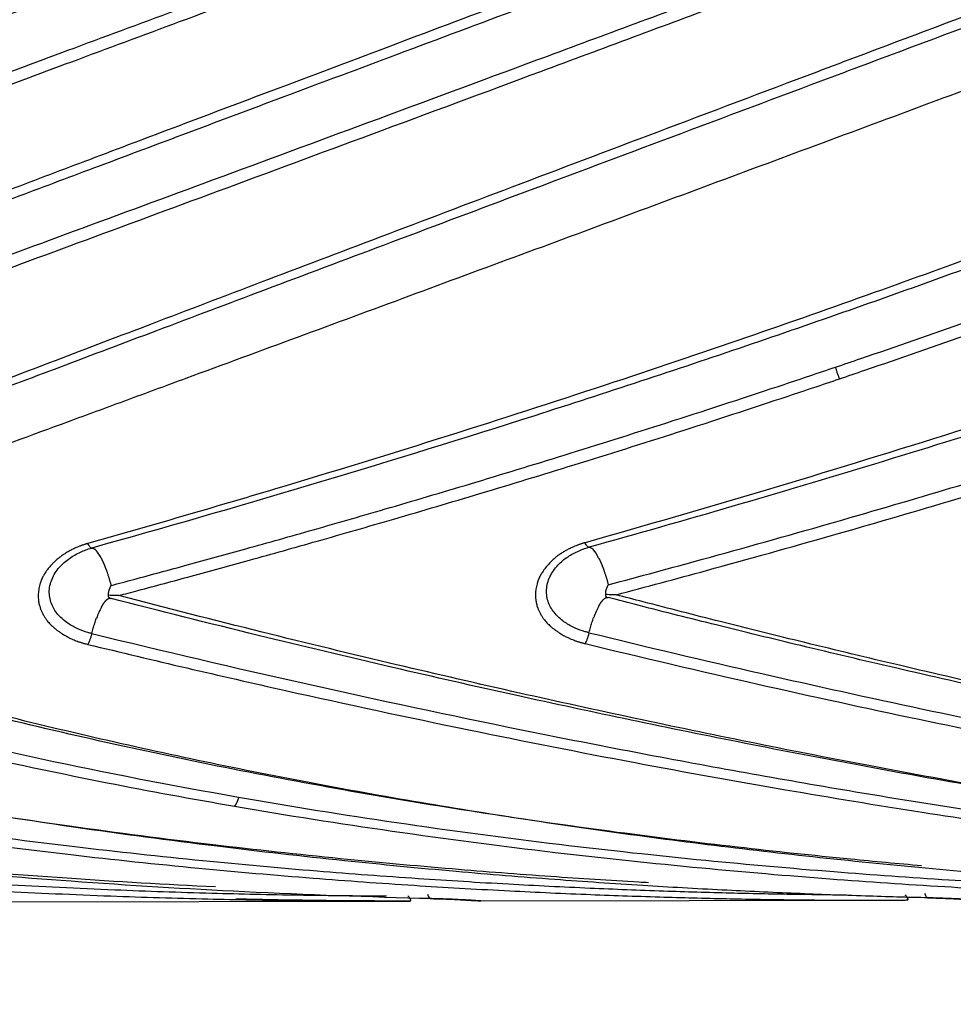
# Model space of a CAD drawing. Extents: x 16539 to 19738, y -91 to 2224.
# Drawn here: x 17720.22 to 17738.99, y 1903.74 to 1923.53 of the extents above; entities that cross this region are included whole.
import ezdxf

# ---------------------------------------------------------------- set-up
doc = ezdxf.new("R2010")
doc.units = 0
doc.header["$LTSCALE"] = 10
doc.header["$MEASUREMENT"] = 0
doc.header["$PDMODE"] = 3
doc.header["$PDSIZE"] = -10
doc.layers.get('0').update_dxf_attribs({"linetype": 'CONTINUOUS'})
doc.layers.get('DEFPOINTS').update_dxf_attribs({"linetype": 'CONTINUOUS'})
doc.layers.add('1', color=7, linetype='CONTINUOUS')
doc.styles.add('Daelim Dimension', font='NanumGothic.ttf')
doc.dimstyles.new('DEFAULT', dxfattribs={"dimscale": 2, "dimtxt": 2, "dimasz": 2, "dimexe": 0, "dimexo": 2, "dimgap": 1, "dimtad": 1, "dimdec": 1, "dimzin": 9, "dimdsep": 46, "dimtxsty": 'Daelim Dimension', "dimcen": 0.5, "dimclrd": 5, "dimclre": 5, "dimclrt": 256, "dimadec": 1, "dimazin": 0, "dimtfac": 1, "dimtdec": 1, "dimtix": 1, "dimtmove": 0, "dimatfit": 3, "dimfxl": 1, "dimtolj": 1, "dimtzin": 1, "dimlwd": 9, "dimlwe": 9, "dimarcsym": 0})

# ---------------------------------------------------------------- blocks, each defined once
blk = doc.blocks.new('*D22')
at = {"color": 5, "lineweight": 9, "ltscale": 0.5, "transparency": 16777216}
for p, q in [((17622.78, 2064.783), (18054.86, 2064.783)), ((18052.86, 1462.432), (18052.86, 2056.783)), ((17517.576, 1454.432), (18054.86, 1454.432))]:
    blk.add_line(p, q, dxfattribs=at)
at = {"color": 5, "ltscale": 0.5, "transparency": 16777216}
for points in [[(18051.527, 2056.783), (18054.193, 2056.783), (18052.86, 2064.783)], [(18051.527, 1462.432), (18054.193, 1462.432), (18052.86, 1454.432)]]:
    blk.add_solid(points, dxfattribs=at)
at = {"layer": 'DEFPOINTS', "color": 0, "ltscale": 0.5, "transparency": 16777216}
for p in [(17618.78, 2064.783), (18052.86, 2064.783), (17513.576, 1454.432)]:
    blk.add_point(p, dxfattribs=at)
at = {"color": 7, "ltscale": 0.5, "transparency": 16777216, "insert": (18039.973, 1759.608), "char_height": 20, "attachment_point": 5, "rotation": 90, "style": 'Daelim Dimension'}
blk.add_mtext('\\A1;610', dxfattribs=at)
blk = doc.blocks.new('*D25')
at = {"color": 5, "lineweight": 9, "ltscale": 0.5, "transparency": 16777216}
for p, q in [((17262.108, 1902.579), (17262.108, 1410.458)), ((17757.109, 1902.161), (17757.109, 1410.458)), ((17270.108, 1412.458), (17749.109, 1412.458))]:
    blk.add_line(p, q, dxfattribs=at)
at = {"color": 5, "ltscale": 0.5, "transparency": 16777216}
for points in [[(17270.108, 1413.791), (17270.108, 1411.125), (17262.108, 1412.458)], [(17749.109, 1413.791), (17749.109, 1411.125), (17757.109, 1412.458)]]:
    blk.add_solid(points, dxfattribs=at)
at = {"layer": 'DEFPOINTS', "color": 0, "ltscale": 0.5, "transparency": 16777216}
for p in [(17262.108, 1906.579), (17757.109, 1906.161), (17757.109, 1412.458)]:
    blk.add_point(p, dxfattribs=at)
at = {"color": 7, "ltscale": 0.5, "transparency": 16777216, "insert": (17509.609, 1425.345), "char_height": 20, "attachment_point": 5, "style": 'Daelim Dimension'}
blk.add_mtext('\\A1;495', dxfattribs=at)
blk = doc.blocks.new('*D27')
at = {"color": 5, "lineweight": 9, "ltscale": 0.5, "transparency": 16777216}
for p, q in [((17546.676, 2064.9), (17895.751, 2064.9)), ((17893.751, 1615.973), (17893.751, 2056.9)), ((17517.701, 1607.973), (17895.751, 1607.973))]:
    blk.add_line(p, q, dxfattribs=at)
at = {"color": 5, "ltscale": 0.5, "transparency": 16777216}
for points in [[(17892.418, 2056.9), (17895.085, 2056.9), (17893.751, 2064.9)], [(17892.418, 1615.973), (17895.085, 1615.973), (17893.751, 1607.973)]]:
    blk.add_solid(points, dxfattribs=at)
at = {"layer": 'DEFPOINTS', "color": 0, "ltscale": 0.5, "transparency": 16777216}
for p in [(17542.676, 2064.9), (17893.751, 2064.9), (17513.701, 1607.973)]:
    blk.add_point(p, dxfattribs=at)
at = {"color": 7, "ltscale": 0.5, "transparency": 16777216, "insert": (17880.979, 1836.436), "char_height": 20, "attachment_point": 5, "rotation": 90, "style": 'Daelim Dimension'}
blk.add_mtext('\\A1;457', dxfattribs=at)

msp = doc.modelspace()

# ---------------------------------------------------------------- linework, layer by layer
at = {"layer": '1', "color": 7, "linetype": 'Continuous', "lineweight": 18}
for p, q in [((17719.492, 1905.801), (17727.871, 1905.814)), ((17729.492, 1905.817), (17737.87, 1905.83))]:
    msp.add_line(p, q, dxfattribs=at)
for centre, major_axis, ratio, start_param, end_param in [((17721.863, 1912.188), (0.198, -0.723), 0.236745, 2.290882, 2.683582), ((17731.862, 1912.204), (0.198, -0.723), 0.236745, 2.290882, 2.683582), ((17721.863, 1911.175), (0.184, 0.727), 0.256178, 0.784707, 1.177406), ((17731.863, 1911.191), (0.184, 0.727), 0.256178, 0.784707, 1.177406)]:
    msp.add_ellipse(centre, major_axis=major_axis, ratio=ratio, start_param=start_param, end_param=end_param, dxfattribs=at)
for points, knots in [([(17747.87, 1926.846), (17746.478, 1926.325), (17743.784, 1925.316), (17739.909, 1923.86), (17736.354, 1922.522), (17733.128, 1921.305), (17730.2, 1920.198), (17727.541, 1919.19), (17725.13, 1918.276), (17722.952, 1917.447), (17720.989, 1916.7), (17719.213, 1916.022), (17717.599, 1915.406), (17716.128, 1914.843), (17714.785, 1914.328), (17713.559, 1913.858), (17712.442, 1913.428), (17711.425, 1913.037), (17710.575, 1912.71), (17710.064, 1912.513), (17709.859, 1912.433)], [0, 0, 0, 0, 0.108226, 0.209563, 0.301641, 0.385393, 0.461507, 0.530868, 0.594071, 0.651236, 0.702815, 0.749624, 0.792378, 0.831554, 0.867473, 0.900385, 0.930499, 0.958044, 0.983157, 1, 1, 1, 1]), ([(17727.87, 1926.814), (17727.437, 1926.653), (17726.209, 1926.193), (17724.166, 1925.427), (17721.721, 1924.509), (17719.265, 1923.586), (17716.878, 1922.687), (17714.795, 1921.902), (17713.519, 1921.42), (17712.989, 1921.22)], [0, 0, 0, 0, 0.087041, 0.247089, 0.411197, 0.579335, 0.74205, 0.892746, 1, 1, 1, 1]), ([(17737.87, 1926.83), (17737.229, 1926.59), (17735.593, 1925.978), (17733.042, 1925.021), (17730.302, 1923.992), (17727.798, 1923.05), (17725.53, 1922.195), (17723.493, 1921.427), (17721.682, 1920.743), (17720.057, 1920.128), (17718.602, 1919.577), (17717.681, 1919.228), (17717.255, 1919.066)], [0, 0, 0, 0, 0.092924, 0.237218, 0.37012, 0.490597, 0.600989, 0.700099, 0.787194, 0.86512, 0.937449, 1, 1, 1, 1]), ([(17747.948, 1926.633), (17746.557, 1926.115), (17743.863, 1925.111), (17739.988, 1923.665), (17736.434, 1922.336), (17733.209, 1921.128), (17730.282, 1920.03), (17727.625, 1919.032), (17725.216, 1918.126), (17723.04, 1917.306), (17721.078, 1916.567), (17719.304, 1915.897), (17717.692, 1915.288), (17716.222, 1914.732), (17714.881, 1914.224), (17713.657, 1913.76), (17712.541, 1913.337), (17711.526, 1912.952), (17710.679, 1912.63), (17710.17, 1912.436), (17709.966, 1912.358)], [0, 0, 0, 0, 0.108234, 0.209578, 0.301662, 0.38542, 0.461539, 0.530905, 0.594113, 0.651281, 0.702864, 0.749676, 0.792433, 0.831612, 0.867534, 0.900448, 0.930564, 0.958111, 0.983226, 1, 1, 1, 1]), ([(17727.948, 1926.602), (17727.516, 1926.44), (17726.288, 1925.983), (17724.245, 1925.222), (17721.8, 1924.309), (17719.344, 1923.392), (17716.958, 1922.5), (17714.875, 1921.72), (17713.6, 1921.242), (17713.07, 1921.044)], [0, 0, 0, 0, 0.087041, 0.247089, 0.411197, 0.579335, 0.74205, 0.892746, 1, 1, 1, 1]), ([(17737.948, 1926.617), (17737.307, 1926.379), (17735.672, 1925.769), (17733.12, 1924.818), (17730.381, 1923.795), (17727.878, 1922.86), (17725.61, 1922.011), (17723.575, 1921.249), (17721.764, 1920.57), (17720.14, 1919.961), (17718.686, 1919.414), (17717.765, 1919.069), (17717.339, 1918.908)], [0, 0, 0, 0, 0.092924, 0.237218, 0.37012, 0.490597, 0.600989, 0.700099, 0.787194, 0.86512, 0.937449, 1, 1, 1, 1]), ([(17704.121, 1916.622), (17704.314, 1916.692), (17704.755, 1916.854), (17705.464, 1917.115), (17706.273, 1917.412), (17707.15, 1917.735), (17708.103, 1918.085), (17709.138, 1918.467), (17710.264, 1918.881), (17711.488, 1919.333), (17712.818, 1919.823), (17714.261, 1920.356), (17715.826, 1920.934), (17717.524, 1921.562), (17719.367, 1922.244), (17721.372, 1922.986), (17723.557, 1923.796), (17725.926, 1924.675), (17727.568, 1925.285), (17728.417, 1925.601)], [0, 0, 0, 0, 0.024037, 0.055009, 0.088442, 0.124702, 0.164033, 0.206759, 0.25317, 0.303572, 0.358274, 0.417592, 0.481854, 0.551438, 0.626872, 0.708853, 0.798172, 0.895687, 1, 1, 1, 1]), ([(17704.123, 1912.979), (17704.538, 1913.13), (17705.419, 1913.451), (17706.811, 1913.96), (17708.36, 1914.526), (17710.09, 1915.159), (17712.022, 1915.867), (17714.138, 1916.643), (17716.399, 1917.474), (17718.8, 1918.358), (17721.383, 1919.31), (17724.209, 1920.352), (17727.316, 1921.5), (17730.726, 1922.763), (17734.46, 1924.147), (17737.06, 1925.112), (17738.417, 1925.617)], [0, 0, 0, 0, 0.037393, 0.079015, 0.124474, 0.175282, 0.232416, 0.29518, 0.361449, 0.430769, 0.505173, 0.586838, 0.676704, 0.774993, 0.882559, 1, 1, 1, 1]), ([(17704.121, 1916.357), (17704.343, 1916.438), (17704.812, 1916.61), (17705.551, 1916.881), (17706.359, 1917.178), (17707.235, 1917.501), (17708.187, 1917.851), (17709.222, 1918.232), (17710.347, 1918.647), (17711.571, 1919.098), (17712.9, 1919.589), (17714.342, 1920.122), (17715.907, 1920.701), (17717.604, 1921.33), (17719.447, 1922.013), (17721.451, 1922.758), (17723.636, 1923.57), (17726.005, 1924.452), (17727.647, 1925.065), (17728.496, 1925.382)], [0, 0, 0, 0, 0.02755, 0.058411, 0.091724, 0.127853, 0.167042, 0.209614, 0.255858, 0.30608, 0.360584, 0.419689, 0.48372, 0.553053, 0.628215, 0.709901, 0.798898, 0.896063, 1, 1, 1, 1]), ([(17704.123, 1912.722), (17704.571, 1912.884), (17705.482, 1913.216), (17706.906, 1913.734), (17708.453, 1914.298), (17710.181, 1914.929), (17712.111, 1915.635), (17714.225, 1916.41), (17716.484, 1917.24), (17718.884, 1918.123), (17721.466, 1919.075), (17724.291, 1920.119), (17727.396, 1921.268), (17730.806, 1922.533), (17734.539, 1923.922), (17737.139, 1924.891), (17738.496, 1925.398)], [0, 0, 0, 0, 0.040216, 0.081716, 0.127042, 0.177701, 0.234667, 0.297247, 0.363322, 0.432438, 0.506624, 0.58805, 0.677652, 0.775652, 0.882903, 1, 1, 1, 1]), ([(17712.533, 1912.283), (17713.257, 1912.547), (17713.983, 1912.812), (17715.077, 1913.212), (17715.443, 1913.346), (17716.175, 1913.614), (17716.541, 1913.748), (17717.643, 1914.151), (17718.379, 1914.421), (17719.856, 1914.963), (17720.596, 1915.235), (17721.71, 1915.644), (17722.081, 1915.781), (17722.825, 1916.054), (17723.197, 1916.191), (17724.314, 1916.603), (17725.061, 1916.878), (17726.556, 1917.429), (17727.304, 1917.705), (17728.804, 1918.259), (17729.555, 1918.536), (17731.809, 1919.37), (17733.315, 1919.928), (17735.578, 1920.767), (17736.333, 1921.047), (17737.844, 1921.608), (17738.599, 1921.889), (17740.112, 1922.451), (17740.868, 1922.732), (17742.382, 1923.295), (17743.139, 1923.577), (17745.411, 1924.424), (17746.926, 1924.989), (17748.442, 1925.555)], [0, 0, 0, 0, 0.0625, 0.0625, 0.09375, 0.09375, 0.125, 0.125, 0.1875, 0.1875, 0.25, 0.25, 0.28125, 0.28125, 0.3125, 0.3125, 0.375, 0.375, 0.4375, 0.4375, 0.5, 0.5, 0.625, 0.625, 0.6875, 0.6875, 0.75, 0.75, 0.8125, 0.8125, 0.875, 0.875, 1, 1, 1, 1]), ([(17753.812, 1924.728), (17753.769, 1924.708), (17753.423, 1924.547), (17752.768, 1924.244), (17751.814, 1923.811), (17750.786, 1923.353), (17749.651, 1922.857), (17748.394, 1922.318), (17746.997, 1921.733), (17745.443, 1921.097), (17743.713, 1920.407), (17741.793, 1919.663), (17739.67, 1918.865), (17737.329, 1918.014), (17734.746, 1917.108), (17731.889, 1916.145), (17728.73, 1915.126), (17725.262, 1914.061), (17722.846, 1913.358), (17721.588, 1913.004)], [0, 0, 0, 0, 0.004145, 0.032936, 0.062399, 0.094764, 0.130317, 0.169631, 0.213226, 0.26163, 0.315382, 0.374977, 0.440772, 0.513017, 0.592351, 0.680127, 0.777309, 0.884102, 1, 1, 1, 1]), ([(17736.623, 1916.548), (17736.793, 1916.606), (17737.679, 1916.907), (17739.232, 1917.446), (17741.237, 1918.166), (17743.123, 1918.865), (17744.941, 1919.559), (17746.754, 1920.272), (17748.628, 1921.033), (17750.588, 1921.857), (17752.365, 1922.632), (17753.482, 1923.136), (17753.917, 1923.334)], [0, 0, 0, 0, 0.029093, 0.152077, 0.266861, 0.374207, 0.477581, 0.581222, 0.688433, 0.803419, 0.923337, 1, 1, 1, 1]), ([(17736.705, 1916.313), (17736.874, 1916.371), (17737.761, 1916.672), (17739.315, 1917.211), (17741.32, 1917.931), (17743.208, 1918.631), (17745.027, 1919.326), (17746.841, 1920.041), (17748.717, 1920.804), (17750.679, 1921.63), (17752.392, 1922.379), (17753.445, 1922.854), (17753.815, 1923.023)], [0, 0, 0, 0, 0.029433, 0.153854, 0.269978, 0.378578, 0.483159, 0.588011, 0.696474, 0.812804, 0.934123, 1, 1, 1, 1]), ([(17753.818, 1920.467), (17753.651, 1920.402), (17752.664, 1920.015), (17750.829, 1919.312), (17748.213, 1918.346), (17745.363, 1917.335), (17742.2, 1916.261), (17738.786, 1915.158), (17735.213, 1914.062), (17732.802, 1913.362), (17731.588, 1913.019)], [0, 0, 0, 0, 0.022688, 0.134323, 0.249371, 0.377246, 0.519542, 0.676122, 0.836932, 1, 1, 1, 1]), ([(17722.056, 1912.159), (17722.208, 1912.199), (17722.72, 1912.337), (17723.622, 1912.58), (17724.825, 1912.912), (17726.184, 1913.295), (17727.727, 1913.741), (17729.449, 1914.252), (17731.349, 1914.833), (17733.416, 1915.486), (17735.194, 1916.068), (17736.28, 1916.432), (17736.623, 1916.548)], [0, 0, 0, 0, 0.031335, 0.10495, 0.185434, 0.278642, 0.384421, 0.502757, 0.633121, 0.775616, 0.928938, 1, 1, 1, 1]), ([(17722.212, 1911.956), (17722.339, 1911.99), (17722.824, 1912.119), (17723.7, 1912.354), (17724.903, 1912.685), (17726.263, 1913.067), (17727.806, 1913.511), (17729.529, 1914.021), (17731.429, 1914.6), (17733.497, 1915.252), (17735.275, 1915.833), (17736.361, 1916.197), (17736.705, 1916.313)], [0, 0, 0, 0, 0.026184, 0.10019, 0.181102, 0.274806, 0.381147, 0.500113, 0.63117, 0.774422, 0.92856, 1, 1, 1, 1]), ([(17732.056, 1912.175), (17732.687, 1912.342), (17734.164, 1912.742), (17736.416, 1913.374), (17738.741, 1914.054), (17740.709, 1914.652), (17741.899, 1915.024), (17742.388, 1915.178)], [0, 0, 0, 0, 0.183064, 0.428093, 0.653678, 0.857908, 1, 1, 1, 1]), ([(17732.212, 1911.972), (17732.818, 1912.132), (17734.268, 1912.523), (17736.495, 1913.145), (17738.82, 1913.823), (17740.788, 1914.419), (17741.979, 1914.79), (17742.467, 1914.944)], [0, 0, 0, 0, 0.176919, 0.423822, 0.651133, 0.856925, 1, 1, 1, 1]), ([(17721.588, 1913.004), (17721.583, 1913.002), (17721.572, 1912.999), (17721.555, 1912.994), (17721.537, 1912.989), (17721.518, 1912.983), (17721.498, 1912.976), (17721.477, 1912.969), (17721.455, 1912.961), (17721.432, 1912.952), (17721.38, 1912.932), (17721.314, 1912.903), (17721.242, 1912.867), (17721.193, 1912.84), (17721.156, 1912.818), (17721.125, 1912.799), (17721.101, 1912.784), (17721.083, 1912.772), (17721.062, 1912.757), (17721.029, 1912.732), (17720.975, 1912.69), (17720.922, 1912.641), (17720.875, 1912.594), (17720.84, 1912.555), (17720.807, 1912.517), (17720.775, 1912.476), (17720.746, 1912.436), (17720.721, 1912.398), (17720.703, 1912.369), (17720.691, 1912.347), (17720.684, 1912.334), (17720.679, 1912.325), (17720.675, 1912.316), (17720.67, 1912.305), (17720.664, 1912.293), (17720.658, 1912.28), (17720.653, 1912.265), (17720.647, 1912.25), (17720.64, 1912.234), (17720.634, 1912.216), (17720.629, 1912.197), (17720.62, 1912.167), (17720.61, 1912.125), (17720.6, 1912.072), (17720.594, 1912.019), (17720.591, 1911.966), (17720.592, 1911.912), (17720.597, 1911.85), (17720.609, 1911.779), (17720.626, 1911.722), (17720.64, 1911.684), (17720.648, 1911.664), (17720.658, 1911.641), (17720.67, 1911.615), (17720.684, 1911.585), (17720.705, 1911.546), (17720.733, 1911.501), (17720.768, 1911.453), (17720.803, 1911.412), (17720.838, 1911.374), (17720.875, 1911.338), (17720.915, 1911.304), (17720.95, 1911.276), (17720.978, 1911.255), (17721, 1911.239), (17721.025, 1911.222), (17721.053, 1911.203), (17721.084, 1911.183), (17721.118, 1911.162), (17721.166, 1911.134), (17721.222, 1911.104), (17721.282, 1911.076), (17721.329, 1911.056), (17721.363, 1911.043), (17721.39, 1911.033), (17721.415, 1911.025), (17721.44, 1911.016), (17721.468, 1911.008), (17721.496, 1910.999), (17721.526, 1910.991), (17721.556, 1910.983), (17721.578, 1910.978), (17721.588, 1910.976)], [0, 0, 0, 0, 0.004514, 0.009375, 0.014582, 0.020135, 0.026033, 0.032278, 0.038868, 0.045804, 0.053088, 0.085462, 0.107841, 0.122453, 0.135062, 0.145663, 0.154251, 0.160826, 0.165387, 0.177471, 0.19859, 0.228734, 0.245734, 0.262544, 0.279172, 0.295624, 0.314343, 0.329688, 0.341651, 0.350224, 0.355401, 0.357182, 0.361164, 0.365541, 0.370312, 0.375478, 0.381037, 0.386991, 0.393339, 0.40008, 0.407215, 0.414743, 0.435078, 0.455096, 0.4748, 0.495327, 0.515844, 0.536355, 0.566785, 0.597198, 0.603982, 0.612083, 0.621502, 0.63224, 0.644298, 0.657675, 0.681354, 0.70217, 0.720119, 0.737709, 0.755246, 0.772729, 0.790159, 0.798041, 0.806849, 0.816588, 0.827256, 0.838857, 0.851392, 0.86486, 0.889697, 0.90956, 0.924449, 0.934368, 0.941586, 0.949085, 0.956866, 0.964929, 0.973274, 0.981901, 0.990809, 1, 1, 1, 1]), ([(17721.667, 1912.911), (17721.668, 1912.912), (17721.67, 1912.912), (17721.674, 1912.912), (17721.677, 1912.912), (17721.681, 1912.912), (17721.685, 1912.911), (17721.688, 1912.911), (17721.692, 1912.91), (17721.696, 1912.908), (17721.7, 1912.907), (17721.703, 1912.905), (17721.707, 1912.904), (17721.711, 1912.902), (17721.714, 1912.899), (17721.718, 1912.897), (17721.722, 1912.894), (17721.726, 1912.892), (17721.729, 1912.889), (17721.733, 1912.886), (17721.737, 1912.883), (17721.74, 1912.879), (17721.744, 1912.876), (17721.747, 1912.872), (17721.751, 1912.869), (17721.754, 1912.865), (17721.757, 1912.861), (17721.76, 1912.859), (17721.761, 1912.857)], [0, 0, 0, 0, 0.042897, 0.08556, 0.127972, 0.170118, 0.211981, 0.253544, 0.294793, 0.33571, 0.376282, 0.416494, 0.45633, 0.495776, 0.534818, 0.573444, 0.611639, 0.649391, 0.686687, 0.723516, 0.759865, 0.795724, 0.831082, 0.865927, 0.900252, 0.934044, 0.967297, 1, 1, 1, 1]), ([(17731.588, 1913.019), (17731.583, 1913.018), (17731.572, 1913.015), (17731.555, 1913.01), (17731.537, 1913.005), (17731.518, 1912.999), (17731.498, 1912.992), (17731.477, 1912.985), (17731.455, 1912.977), (17731.432, 1912.968), (17731.38, 1912.948), (17731.314, 1912.919), (17731.242, 1912.883), (17731.193, 1912.856), (17731.156, 1912.834), (17731.125, 1912.815), (17731.101, 1912.8), (17731.083, 1912.788), (17731.062, 1912.773), (17731.029, 1912.748), (17730.975, 1912.706), (17730.922, 1912.657), (17730.875, 1912.609), (17730.84, 1912.571), (17730.807, 1912.533), (17730.775, 1912.492), (17730.745, 1912.452), (17730.721, 1912.414), (17730.703, 1912.384), (17730.691, 1912.363), (17730.684, 1912.35), (17730.679, 1912.341), (17730.675, 1912.332), (17730.67, 1912.321), (17730.664, 1912.309), (17730.658, 1912.296), (17730.652, 1912.281), (17730.646, 1912.266), (17730.64, 1912.249), (17730.634, 1912.232), (17730.629, 1912.213), (17730.62, 1912.183), (17730.61, 1912.141), (17730.6, 1912.088), (17730.594, 1912.035), (17730.591, 1911.982), (17730.592, 1911.928), (17730.597, 1911.865), (17730.609, 1911.795), (17730.626, 1911.738), (17730.64, 1911.7), (17730.648, 1911.68), (17730.658, 1911.657), (17730.67, 1911.63), (17730.684, 1911.601), (17730.705, 1911.562), (17730.733, 1911.517), (17730.768, 1911.469), (17730.802, 1911.428), (17730.838, 1911.39), (17730.875, 1911.354), (17730.915, 1911.319), (17730.95, 1911.292), (17730.978, 1911.271), (17731, 1911.255), (17731.025, 1911.237), (17731.053, 1911.218), (17731.084, 1911.198), (17731.118, 1911.177), (17731.166, 1911.15), (17731.222, 1911.12), (17731.282, 1911.092), (17731.329, 1911.072), (17731.363, 1911.059), (17731.39, 1911.049), (17731.415, 1911.04), (17731.44, 1911.032), (17731.468, 1911.023), (17731.496, 1911.015), (17731.526, 1911.007), (17731.556, 1910.999), (17731.578, 1910.994), (17731.588, 1910.992)], [0, 0, 0, 0, 0.004515, 0.009376, 0.014583, 0.020136, 0.026034, 0.032279, 0.038869, 0.045805, 0.053088, 0.085464, 0.10784, 0.122429, 0.135023, 0.145619, 0.154212, 0.160801, 0.165386, 0.177461, 0.198581, 0.228734, 0.245732, 0.262543, 0.279171, 0.295623, 0.31434, 0.329685, 0.341647, 0.35022, 0.355399, 0.357181, 0.361164, 0.36554, 0.370312, 0.375477, 0.381037, 0.38699, 0.393338, 0.40008, 0.407215, 0.414743, 0.435077, 0.455095, 0.4748, 0.495326, 0.515843, 0.536354, 0.566785, 0.597197, 0.603981, 0.612082, 0.621501, 0.632239, 0.644297, 0.657674, 0.681352, 0.702169, 0.720118, 0.737709, 0.755245, 0.772729, 0.790159, 0.798037, 0.806844, 0.816581, 0.82725, 0.838852, 0.851388, 0.864859, 0.88967, 0.909523, 0.924422, 0.934367, 0.94158, 0.949075, 0.956854, 0.964916, 0.973262, 0.981891, 0.990804, 1, 1, 1, 1]), ([(17731.667, 1912.927), (17731.668, 1912.927), (17731.67, 1912.928), (17731.674, 1912.928), (17731.677, 1912.928), (17731.681, 1912.928), (17731.685, 1912.927), (17731.688, 1912.926), (17731.692, 1912.925), (17731.696, 1912.924), (17731.7, 1912.923), (17731.703, 1912.921), (17731.707, 1912.919), (17731.711, 1912.917), (17731.714, 1912.915), (17731.718, 1912.913), (17731.722, 1912.91), (17731.726, 1912.908), (17731.729, 1912.905), (17731.733, 1912.902), (17731.737, 1912.898), (17731.74, 1912.895), (17731.744, 1912.892), (17731.747, 1912.888), (17731.751, 1912.885), (17731.754, 1912.881), (17731.757, 1912.877), (17731.76, 1912.875), (17731.761, 1912.873)], [0, 0, 0, 0, 0.042897, 0.08556, 0.127972, 0.170118, 0.211981, 0.253544, 0.294792, 0.335709, 0.376281, 0.416492, 0.456328, 0.495774, 0.534816, 0.573441, 0.611636, 0.649388, 0.686684, 0.723513, 0.759862, 0.795721, 0.831079, 0.865925, 0.90025, 0.934043, 0.967296, 1, 1, 1, 1]), ([(17722.056, 1912.159), (17722.054, 1912.156), (17722.05, 1912.15), (17722.045, 1912.14), (17722.04, 1912.131), (17722.036, 1912.123), (17722.032, 1912.114), (17722.028, 1912.106), (17722.024, 1912.097), (17722.021, 1912.09), (17722.018, 1912.082), (17722.015, 1912.074), (17722.012, 1912.067), (17722.01, 1912.058), (17722.006, 1912.047), (17722.003, 1912.033), (17722.001, 1912.02), (17722, 1912.008), (17721.999, 1911.996), (17721.999, 1911.984), (17722, 1911.973), (17722.001, 1911.966), (17722.002, 1911.962)], [0, 0, 0, 0, 0.049804, 0.098234, 0.145287, 0.190956, 0.235241, 0.278139, 0.31965, 0.359776, 0.398518, 0.435882, 0.471875, 0.506506, 0.574228, 0.640038, 0.704019, 0.76626, 0.826861, 0.885935, 0.943603, 1, 1, 1, 1]), ([(17732.056, 1912.175), (17732.054, 1912.172), (17732.05, 1912.165), (17732.045, 1912.156), (17732.04, 1912.147), (17732.036, 1912.138), (17732.032, 1912.13), (17732.028, 1912.121), (17732.024, 1912.113), (17732.021, 1912.105), (17732.018, 1912.098), (17732.015, 1912.09), (17732.012, 1912.083), (17732.009, 1912.074), (17732.006, 1912.062), (17732.003, 1912.049), (17732.001, 1912.036), (17732, 1912.024), (17731.999, 1912.011), (17731.999, 1912), (17732, 1911.989), (17732.001, 1911.982), (17732.002, 1911.978)], [0, 0, 0, 0, 0.04987, 0.098352, 0.14544, 0.191129, 0.235418, 0.278303, 0.319785, 0.359865, 0.398545, 0.43583, 0.471726, 0.506244, 0.574009, 0.63986, 0.703877, 0.766152, 0.826785, 0.885887, 0.94358, 1, 1, 1, 1]), ([(17721.861, 1911.722), (17721.862, 1911.725), (17721.866, 1911.731), (17721.87, 1911.739), (17721.875, 1911.747), (17721.879, 1911.755), (17721.884, 1911.763), (17721.888, 1911.77), (17721.893, 1911.777), (17721.897, 1911.784), (17721.901, 1911.79), (17721.906, 1911.797), (17721.91, 1911.803), (17721.914, 1911.809), (17721.918, 1911.814), (17721.922, 1911.82), (17721.926, 1911.825), (17721.93, 1911.83), (17721.934, 1911.835), (17721.938, 1911.84), (17721.942, 1911.844), (17721.945, 1911.848), (17721.949, 1911.852), (17721.953, 1911.856), (17721.956, 1911.86), (17721.96, 1911.863), (17721.963, 1911.867), (17721.969, 1911.872), (17721.978, 1911.88), (17721.989, 1911.888), (17722, 1911.894), (17722.01, 1911.898), (17722.019, 1911.901), (17722.027, 1911.903), (17722.035, 1911.903), (17722.043, 1911.903), (17722.049, 1911.901), (17722.054, 1911.9), (17722.056, 1911.899)], [0, 0, 0, 0, 0.021632, 0.043101, 0.064403, 0.085535, 0.106495, 0.127277, 0.147881, 0.168302, 0.188538, 0.208587, 0.228446, 0.248114, 0.267587, 0.286865, 0.305945, 0.324826, 0.343506, 0.361984, 0.380258, 0.398328, 0.416193, 0.433852, 0.451303, 0.468547, 0.485583, 0.502411, 0.562627, 0.620483, 0.675975, 0.729112, 0.77991, 0.828399, 0.87461, 0.918584, 0.960365, 1, 1, 1, 1]), ([(17722.002, 1911.962), (17722.001, 1911.961), (17722.001, 1911.959), (17722, 1911.956), (17722, 1911.952), (17721.999, 1911.949), (17721.999, 1911.946), (17721.999, 1911.943), (17722, 1911.94), (17722, 1911.937), (17722.001, 1911.934), (17722.002, 1911.932), (17722.003, 1911.929), (17722.005, 1911.927), (17722.007, 1911.924), (17722.008, 1911.922), (17722.011, 1911.918), (17722.016, 1911.915), (17722.021, 1911.911), (17722.027, 1911.908), (17722.032, 1911.905), (17722.038, 1911.903), (17722.044, 1911.902), (17722.05, 1911.9), (17722.054, 1911.899), (17722.056, 1911.899)], [0, 0, 0, 0, 0.02997, 0.060277, 0.090946, 0.121996, 0.153449, 0.185324, 0.217641, 0.250415, 0.283665, 0.317406, 0.351654, 0.386422, 0.421724, 0.457573, 0.493981, 0.574602, 0.650063, 0.720429, 0.785794, 0.846278, 0.902024, 0.953199, 1, 1, 1, 1]), ([(17742.395, 1907.634), (17742.087, 1907.682), (17741.071, 1907.845), (17739.308, 1908.142), (17737.089, 1908.542), (17734.813, 1908.98), (17732.507, 1909.45), (17730.143, 1909.958), (17727.642, 1910.524), (17724.931, 1911.17), (17723.041, 1911.645), (17722.056, 1911.899)], [0, 0, 0, 0, 0.045818, 0.150905, 0.261359, 0.374167, 0.487164, 0.601399, 0.722497, 0.855195, 1, 1, 1, 1]), ([(17742.479, 1907.624), (17742.171, 1907.674), (17741.154, 1907.841), (17739.391, 1908.146), (17737.171, 1908.557), (17734.894, 1909.004), (17732.587, 1909.484), (17730.222, 1910.002), (17727.721, 1910.579), (17725.035, 1911.23), (17723.172, 1911.705), (17722.212, 1911.956)], [0, 0, 0, 0, 0.045991, 0.151478, 0.262351, 0.375586, 0.489011, 0.60368, 0.725237, 0.858439, 1, 1, 1, 1]), ([(17731.861, 1911.738), (17731.862, 1911.741), (17731.866, 1911.747), (17731.87, 1911.755), (17731.875, 1911.763), (17731.879, 1911.771), (17731.884, 1911.778), (17731.888, 1911.786), (17731.893, 1911.793), (17731.897, 1911.8), (17731.901, 1911.806), (17731.906, 1911.813), (17731.91, 1911.819), (17731.914, 1911.825), (17731.918, 1911.83), (17731.922, 1911.836), (17731.926, 1911.841), (17731.93, 1911.846), (17731.934, 1911.851), (17731.938, 1911.856), (17731.942, 1911.86), (17731.945, 1911.864), (17731.949, 1911.868), (17731.953, 1911.872), (17731.956, 1911.876), (17731.96, 1911.879), (17731.963, 1911.882), (17731.969, 1911.888), (17731.978, 1911.896), (17731.989, 1911.904), (17732, 1911.91), (17732.01, 1911.914), (17732.019, 1911.917), (17732.027, 1911.919), (17732.035, 1911.919), (17732.043, 1911.918), (17732.049, 1911.917), (17732.054, 1911.915), (17732.056, 1911.915)], [0, 0, 0, 0, 0.021594, 0.043028, 0.064298, 0.085401, 0.106333, 0.127093, 0.147675, 0.168079, 0.1883, 0.208337, 0.228188, 0.247849, 0.267319, 0.286597, 0.30568, 0.324566, 0.343254, 0.361743, 0.380032, 0.398119, 0.416003, 0.433684, 0.451161, 0.468433, 0.485499, 0.50236, 0.563013, 0.621203, 0.676927, 0.730197, 0.781034, 0.829468, 0.875537, 0.919283, 0.960754, 1, 1, 1, 1]), ([(17732.002, 1911.978), (17732.001, 1911.977), (17732.001, 1911.975), (17732, 1911.971), (17732, 1911.968), (17731.999, 1911.965), (17731.999, 1911.962), (17731.999, 1911.959), (17732, 1911.956), (17732, 1911.953), (17732.001, 1911.95), (17732.002, 1911.948), (17732.003, 1911.945), (17732.005, 1911.942), (17732.007, 1911.94), (17732.008, 1911.938), (17732.011, 1911.934), (17732.016, 1911.931), (17732.021, 1911.927), (17732.026, 1911.924), (17732.032, 1911.921), (17732.038, 1911.919), (17732.044, 1911.918), (17732.05, 1911.916), (17732.054, 1911.915), (17732.056, 1911.915)], [0, 0, 0, 0, 0.02998, 0.060298, 0.090978, 0.12204, 0.153505, 0.185394, 0.217723, 0.250512, 0.283777, 0.317533, 0.351796, 0.386581, 0.4219, 0.457767, 0.494194, 0.574755, 0.650165, 0.72049, 0.785824, 0.846286, 0.90202, 0.953193, 1, 1, 1, 1]), ([(17740.697, 1909.857), (17740.463, 1909.908), (17739.508, 1910.117), (17737.919, 1910.478), (17735.996, 1910.931), (17734.278, 1911.351), (17732.988, 1911.675), (17732.263, 1911.861), (17732.056, 1911.915)], [0, 0, 0, 0, 0.081409, 0.332064, 0.552096, 0.748885, 0.928247, 1, 1, 1, 1]), ([(17740.777, 1909.899), (17740.543, 1909.951), (17739.587, 1910.165), (17737.998, 1910.531), (17736.075, 1910.993), (17734.357, 1911.419), (17733.091, 1911.743), (17732.393, 1911.925), (17732.212, 1911.972)], [0, 0, 0, 0, 0.082144, 0.335062, 0.55708, 0.755645, 0.936626, 1, 1, 1, 1]), ([(17738.355, 1906.524), (17737.878, 1906.565), (17736.643, 1906.68), (17734.602, 1906.897), (17732.205, 1907.193), (17729.724, 1907.546), (17727.2, 1907.957), (17724.666, 1908.426), (17722.154, 1908.949), (17719.665, 1909.531), (17717.229, 1910.166), (17714.908, 1910.842), (17713.308, 1911.357), (17712.494, 1911.635), (17712.383, 1911.673)], [0, 0, 0, 0, 0.054253, 0.140761, 0.23259, 0.327907, 0.424598, 0.522057, 0.619414, 0.714622, 0.810678, 0.903459, 0.986842, 1, 1, 1, 1]), ([(17748.496, 1905.896), (17746.983, 1905.932), (17745.47, 1905.991), (17742.445, 1906.154), (17740.934, 1906.259), (17737.913, 1906.516), (17736.405, 1906.669), (17733.392, 1907.023), (17731.888, 1907.225), (17728.887, 1907.683), (17727.39, 1907.938), (17724.404, 1908.508), (17722.915, 1908.822), (17720.693, 1909.342), (17719.953, 1909.523), (17718.478, 1909.904), (17717.743, 1910.103), (17716.276, 1910.521), (17715.545, 1910.739), (17714.088, 1911.197), (17713.363, 1911.436), (17712.641, 1911.686)], [0, 0, 0, 0, 0.125, 0.125, 0.25, 0.25, 0.375, 0.375, 0.5, 0.5, 0.625, 0.625, 0.75, 0.75, 0.8125, 0.8125, 0.875, 0.875, 0.9375, 0.9375, 1, 1, 1, 1]), ([(17709.859, 1911.456), (17710.137, 1911.356), (17711.053, 1911.035), (17712.64, 1910.517), (17714.695, 1909.909), (17716.922, 1909.314), (17719.372, 1908.73), (17721.932, 1908.192), (17723.682, 1907.87), (17724.536, 1907.723)], [0, 0, 0, 0, 0.058266, 0.191403, 0.329781, 0.481883, 0.647441, 0.828323, 1, 1, 1, 1]), ([(17738.497, 1905.88), (17738.073, 1905.89), (17737.182, 1905.915), (17735.799, 1905.966), (17734.308, 1906.036), (17732.694, 1906.127), (17730.91, 1906.249), (17728.909, 1906.411), (17726.644, 1906.629), (17724.078, 1906.92), (17721.216, 1907.302), (17718.129, 1907.789), (17714.995, 1908.368), (17712.016, 1909.004), (17709.324, 1909.658), (17706.931, 1910.308), (17705.231, 1910.819), (17704.323, 1911.109), (17704.123, 1911.173)], [0, 0, 0, 0, 0.036547, 0.076852, 0.11931, 0.165301, 0.216205, 0.273401, 0.33827, 0.412188, 0.495734, 0.586704, 0.680915, 0.769619, 0.848138, 0.918497, 0.982039, 1, 1, 1, 1]), ([(17731.667, 1911.21), (17732.825, 1910.927), (17735.065, 1910.397), (17738.284, 1909.688), (17741.225, 1909.085), (17743.867, 1908.581), (17746.22, 1908.162), (17748.304, 1907.817), (17750.149, 1907.531), (17751.791, 1907.293), (17753.026, 1907.126), (17753.717, 1907.037), (17753.921, 1907.011)], [0, 0, 0, 0, 0.155441, 0.300724, 0.432433, 0.550921, 0.656405, 0.74974, 0.832356, 0.906137, 0.972262, 1, 1, 1, 1]), ([(17732.865, 1906.182), (17732.8, 1906.186), (17732.146, 1906.223), (17730.83, 1906.308), (17728.829, 1906.462), (17726.563, 1906.67), (17723.996, 1906.949), (17721.133, 1907.32), (17718.045, 1907.793), (17714.908, 1908.358), (17711.927, 1908.98), (17709.232, 1909.622), (17706.836, 1910.261), (17705.167, 1910.754), (17704.29, 1911.029), (17704.123, 1911.082)], [0, 0, 0, 0, 0.00665, 0.067442, 0.13575, 0.21322, 0.301498, 0.401274, 0.509917, 0.62243, 0.728366, 0.822138, 0.906166, 0.982053, 1, 1, 1, 1]), ([(17721.588, 1910.976), (17722.914, 1910.654), (17725.47, 1910.057), (17729.138, 1909.27), (17732.491, 1908.609), (17735.529, 1908.061), (17738.285, 1907.608), (17740.789, 1907.233), (17743.072, 1906.924), (17745.199, 1906.666), (17747.268, 1906.443), (17749.318, 1906.254), (17751.291, 1906.103), (17752.78, 1906.013), (17753.595, 1905.974), (17753.813, 1905.964)], [0, 0, 0, 0, 0.122159, 0.235508, 0.338434, 0.431849, 0.516706, 0.593986, 0.664638, 0.729448, 0.792795, 0.858636, 0.922355, 0.979223, 1, 1, 1, 1]), ([(17731.588, 1910.992), (17732.746, 1910.71), (17734.987, 1910.185), (17738.205, 1909.483), (17741.146, 1908.886), (17743.787, 1908.388), (17746.139, 1907.976), (17748.222, 1907.636), (17750.066, 1907.356), (17751.707, 1907.123), (17752.936, 1906.961), (17753.62, 1906.875), (17753.818, 1906.851)], [0, 0, 0, 0, 0.155562, 0.300959, 0.432771, 0.551353, 0.65692, 0.750329, 0.83301, 0.906849, 0.973025, 1, 1, 1, 1]), ([(17728.497, 1905.864), (17727.243, 1905.894), (17724.827, 1905.982), (17721.365, 1906.191), (17718.218, 1906.453), (17715.399, 1906.747), (17712.884, 1907.059), (17710.642, 1907.378), (17708.641, 1907.696), (17706.848, 1908.01), (17705.364, 1908.291), (17704.476, 1908.471), (17704.122, 1908.544)], [0, 0, 0, 0, 0.153443, 0.295879, 0.424259, 0.539483, 0.642235, 0.733848, 0.815899, 0.889598, 0.955877, 1, 1, 1, 1]), ([(17724.156, 1906.098), (17723.161, 1906.146), (17721.118, 1906.265), (17718.138, 1906.501), (17715.318, 1906.783), (17712.802, 1907.084), (17710.559, 1907.393), (17708.556, 1907.702), (17706.762, 1908.008), (17705.307, 1908.277), (17704.447, 1908.447), (17704.121, 1908.513)], [0, 0, 0, 0, 0.148236, 0.304333, 0.444435, 0.56937, 0.680763, 0.780529, 0.870139, 0.950729, 1, 1, 1, 1]), ([(17724.622, 1907.905), (17725.678, 1907.72), (17727.823, 1907.376), (17730.956, 1906.958), (17733.89, 1906.638), (17736.503, 1906.407), (17738.826, 1906.242), (17740.912, 1906.125), (17742.79, 1906.046), (17744.299, 1906), (17745.185, 1905.981), (17745.509, 1905.975)], [0, 0, 0, 0, 0.153103, 0.310326, 0.451592, 0.574826, 0.685184, 0.784332, 0.873403, 0.953756, 1, 1, 1, 1]), ([(17716.305, 1907.607), (17717.074, 1907.484), (17718.745, 1907.234), (17721.277, 1906.907), (17723.807, 1906.632), (17726.109, 1906.424), (17728.16, 1906.271), (17729.989, 1906.159), (17731.635, 1906.077), (17733.122, 1906.019), (17734.47, 1905.98), (17735.694, 1905.954), (17736.473, 1905.944), (17736.845, 1905.94), (17736.846, 1905.94)], [0, 0, 0, 0, 0.113135, 0.245763, 0.371264, 0.483216, 0.582043, 0.670299, 0.749837, 0.821677, 0.886774, 0.945904, 0.999781, 1, 1, 1, 1]), ([(17724.536, 1907.723), (17725.592, 1907.541), (17727.739, 1907.203), (17730.874, 1906.795), (17733.809, 1906.484), (17736.423, 1906.262), (17738.746, 1906.105), (17740.833, 1905.996), (17742.711, 1905.923), (17744.407, 1905.878), (17745.941, 1905.853), (17747.078, 1905.846), (17747.705, 1905.846), (17747.871, 1905.846)], [0, 0, 0, 0, 0.137163, 0.278017, 0.404576, 0.51498, 0.613848, 0.702673, 0.782471, 0.854458, 0.919731, 0.978832, 1, 1, 1, 1]), ([(17716.221, 1907.43), (17716.989, 1907.31), (17718.662, 1907.064), (17721.195, 1906.745), (17723.726, 1906.479), (17726.029, 1906.278), (17728.08, 1906.132), (17729.91, 1906.026), (17731.556, 1905.95), (17733.044, 1905.898), (17734.391, 1905.863), (17735.616, 1905.842), (17736.732, 1905.831), (17737.472, 1905.83), (17737.841, 1905.83), (17737.871, 1905.83)], [0, 0, 0, 0, 0.107396, 0.233297, 0.352432, 0.458705, 0.552518, 0.636298, 0.711802, 0.779998, 0.841792, 0.897923, 0.949067, 0.995902, 1, 1, 1, 1]), ([(17713.51, 1906.654), (17713.941, 1906.61), (17715.241, 1906.484), (17717.373, 1906.307), (17719.816, 1906.15), (17722.039, 1906.042), (17724.013, 1905.974), (17725.771, 1905.935), (17726.942, 1905.923), (17727.532, 1905.92), (17727.596, 1905.919)], [0, 0, 0, 0, 0.092228, 0.277575, 0.454955, 0.612641, 0.750932, 0.874826, 0.986356, 1, 1, 1, 1]), ([(17713.428, 1906.499), (17713.86, 1906.457), (17715.16, 1906.335), (17717.293, 1906.166), (17719.736, 1906.016), (17721.961, 1905.916), (17723.935, 1905.856), (17725.692, 1905.824), (17727.043, 1905.814), (17727.811, 1905.814), (17728.055, 1905.815)], [0, 0, 0, 0, 0.088844, 0.267392, 0.438264, 0.590165, 0.723382, 0.842731, 0.950169, 1, 1, 1, 1]), ([(17728.001, 1905.815), (17727.14, 1905.815), (17726.279, 1905.823), (17725.134, 1905.843), (17724.849, 1905.849), (17724.564, 1905.855)], [0, 0, 0, 0, 0.751385, 0.751385, 1, 1, 1, 1]), ([(17728.055, 1905.815), (17728.052, 1905.815), (17728.048, 1905.815), (17728.04, 1905.815), (17728.036, 1905.815), (17728.027, 1905.815), (17728.022, 1905.815), (17728.012, 1905.815), (17728.007, 1905.815), (17728.001, 1905.815)], [0, 0, 0, 0, 0.25, 0.25, 0.5, 0.5, 0.75, 0.75, 1, 1, 1, 1]), ([(17728.055, 1905.815), (17728.056, 1905.815), (17728.058, 1905.815), (17728.061, 1905.815), (17728.064, 1905.815), (17728.067, 1905.816), (17728.07, 1905.816), (17728.072, 1905.817), (17728.074, 1905.818), (17728.076, 1905.819), (17728.078, 1905.82), (17728.079, 1905.822), (17728.081, 1905.823), (17728.082, 1905.825), (17728.082, 1905.827), (17728.083, 1905.828), (17728.083, 1905.831), (17728.084, 1905.833), (17728.083, 1905.835), (17728.083, 1905.838), (17728.083, 1905.84), (17728.082, 1905.844), (17728.08, 1905.848), (17728.077, 1905.853), (17728.074, 1905.859), (17728.069, 1905.867), (17728.064, 1905.875), (17728.058, 1905.884), (17728.052, 1905.892), (17728.046, 1905.899), (17728.04, 1905.906), (17728.033, 1905.912), (17728.029, 1905.916), (17728.027, 1905.918)], [0, 0, 0, 0, 0.022037, 0.044052, 0.066068, 0.08811, 0.110202, 0.132367, 0.154629, 0.177012, 0.199535, 0.222223, 0.245095, 0.268172, 0.291473, 0.315018, 0.338824, 0.36291, 0.387291, 0.411985, 0.437007, 0.462371, 0.501351, 0.546035, 0.59646, 0.652625, 0.714497, 0.772055, 0.82546, 0.874816, 0.920251, 0.961919, 1, 1, 1, 1]), ([(17738.026, 1905.934), (17738.028, 1905.932), (17738.032, 1905.928), (17738.037, 1905.922), (17738.043, 1905.916), (17738.047, 1905.911), (17738.052, 1905.906), (17738.056, 1905.901), (17738.06, 1905.896), (17738.063, 1905.891), (17738.067, 1905.887), (17738.069, 1905.883), (17738.073, 1905.878), (17738.076, 1905.872), (17738.079, 1905.866), (17738.081, 1905.86), (17738.082, 1905.855), (17738.083, 1905.85), (17738.083, 1905.846), (17738.082, 1905.843), (17738.081, 1905.841), (17738.081, 1905.84)], [0, 0, 0, 0, 0.052498, 0.103698, 0.153601, 0.202207, 0.249518, 0.295538, 0.34027, 0.383721, 0.425899, 0.466813, 0.506476, 0.574203, 0.640018, 0.704002, 0.766246, 0.826851, 0.885928, 0.943599, 1, 1, 1, 1]), ([(17738.081, 1905.84), (17738.081, 1905.84), (17738.082, 1905.841), (17738.082, 1905.843), (17738.083, 1905.845), (17738.083, 1905.847), (17738.083, 1905.849), (17738.083, 1905.851), (17738.083, 1905.854), (17738.082, 1905.856), (17738.081, 1905.859), (17738.08, 1905.862), (17738.079, 1905.865), (17738.078, 1905.868), (17738.076, 1905.872), (17738.074, 1905.875), (17738.071, 1905.88), (17738.067, 1905.887), (17738.061, 1905.895), (17738.056, 1905.902), (17738.05, 1905.91), (17738.045, 1905.917), (17738.039, 1905.923), (17738.033, 1905.929), (17738.029, 1905.932), (17738.027, 1905.934)], [0, 0, 0, 0, 0.029966, 0.06027, 0.090935, 0.121981, 0.15343, 0.185301, 0.217612, 0.250382, 0.283626, 0.317362, 0.351604, 0.386366, 0.421661, 0.457504, 0.493905, 0.574587, 0.650094, 0.720491, 0.785873, 0.846359, 0.902093, 0.953241, 1, 1, 1, 1])]:
    msp.add_open_spline(points, degree=3, knots=knots, dxfattribs=at)
at = {"layer": '1', "color": 7, "linetype": 'Continuous', "lineweight": 13}
for points, knots in [([(17753.915, 1924.537), (17752.768, 1924.005), (17751.583, 1923.473), (17749.15, 1922.416), (17747.901, 1921.89), (17745.987, 1921.109), (17745.342, 1920.85), (17744.041, 1920.336), (17743.385, 1920.08), (17741.401, 1919.32), (17740.058, 1918.82), (17737.334, 1917.838), (17735.953, 1917.355), (17733.153, 1916.407), (17731.736, 1915.941), (17727.452, 1914.578), (17724.555, 1913.715), (17721.667, 1912.911)], [0, 0, 0, 0, 0.125, 0.125, 0.25, 0.25, 0.3125, 0.3125, 0.375, 0.375, 0.5, 0.5, 0.625, 0.625, 0.75, 0.75, 1, 1, 1, 1]), ([(17753.92, 1920.306), (17753.486, 1920.136), (17753.05, 1919.967), (17752.172, 1919.631), (17751.731, 1919.464), (17750.402, 1918.966), (17749.507, 1918.637), (17747.7, 1917.987), (17746.788, 1917.665), (17745.408, 1917.188), (17744.946, 1917.03), (17744.017, 1916.715), (17743.551, 1916.559), (17742.148, 1916.094), (17741.206, 1915.788), (17739.313, 1915.186), (17736.459, 1914.298), (17733.581, 1913.46), (17731.667, 1912.927)], [0, 0, 0, 0, 0.0625, 0.0625, 0.125, 0.125, 0.25, 0.25, 0.375, 0.375, 0.4375, 0.4375, 0.5, 0.5, 0.625, 0.625, 0.75, 1, 1, 1, 1]), ([(17736.623, 1916.548), (17736.628, 1916.53), (17736.634, 1916.51), (17736.646, 1916.469), (17736.653, 1916.448), (17736.667, 1916.407), (17736.675, 1916.387), (17736.69, 1916.348), (17736.697, 1916.33), (17736.705, 1916.313)], [0, 0, 0, 0, 0.25, 0.25, 0.5, 0.5, 0.75, 0.75, 1, 1, 1, 1]), ([(17721.666, 1911.194), (17721.641, 1911.2), (17721.544, 1911.226), (17721.376, 1911.287), (17721.174, 1911.399), (17720.989, 1911.557), (17720.85, 1911.768), (17720.795, 1912.022), (17720.849, 1912.287), (17720.998, 1912.522), (17721.203, 1912.704), (17721.427, 1912.831), (17721.587, 1912.889), (17721.665, 1912.911), (17721.666, 1912.911)], [0, 0, 0, 0, 0.02588, 0.098929, 0.181135, 0.27423, 0.380617, 0.497998, 0.618769, 0.732769, 0.832551, 0.920557, 0.998632, 1, 1, 1, 1]), ([(17721.667, 1912.911), (17721.662, 1912.911), (17721.657, 1912.912), (17721.645, 1912.919), (17721.638, 1912.925), (17721.625, 1912.941), (17721.617, 1912.952), (17721.603, 1912.975), (17721.595, 1912.989), (17721.588, 1913.004)], [0, 0, 0, 0, 0.25, 0.25, 0.5, 0.5, 0.75, 0.75, 1, 1, 1, 1]), ([(17731.666, 1911.21), (17731.641, 1911.216), (17731.544, 1911.242), (17731.376, 1911.303), (17731.174, 1911.414), (17730.989, 1911.573), (17730.85, 1911.783), (17730.795, 1912.037), (17730.849, 1912.303), (17730.998, 1912.538), (17731.203, 1912.72), (17731.427, 1912.847), (17731.587, 1912.905), (17731.665, 1912.927), (17731.666, 1912.927)], [0, 0, 0, 0, 0.02588, 0.098929, 0.181135, 0.27423, 0.380617, 0.497998, 0.618769, 0.732769, 0.832551, 0.920557, 0.998632, 1, 1, 1, 1]), ([(17731.667, 1912.927), (17731.662, 1912.927), (17731.657, 1912.928), (17731.645, 1912.935), (17731.638, 1912.941), (17731.625, 1912.957), (17731.617, 1912.967), (17731.603, 1912.991), (17731.595, 1913.005), (17731.588, 1913.019)], [0, 0, 0, 0, 0.25, 0.25, 0.5, 0.5, 0.75, 0.75, 1, 1, 1, 1]), ([(17721.861, 1912.7), (17721.862, 1912.697), (17721.866, 1912.691), (17721.87, 1912.681), (17721.875, 1912.671), (17721.88, 1912.661), (17721.885, 1912.65), (17721.89, 1912.64), (17721.895, 1912.629), (17721.9, 1912.618), (17721.904, 1912.607), (17721.909, 1912.596), (17721.914, 1912.585), (17721.919, 1912.573), (17721.924, 1912.562), (17721.929, 1912.55), (17721.933, 1912.538), (17721.938, 1912.526), (17721.943, 1912.514), (17721.947, 1912.501), (17721.952, 1912.489), (17721.957, 1912.476), (17721.961, 1912.464), (17721.967, 1912.446), (17721.975, 1912.424), (17721.984, 1912.397), (17721.993, 1912.37), (17722.002, 1912.343), (17722.011, 1912.316), (17722.019, 1912.289), (17722.027, 1912.262), (17722.034, 1912.236), (17722.042, 1912.21), (17722.049, 1912.184), (17722.053, 1912.167), (17722.056, 1912.159)], [0, 0, 0, 0, 0.022298, 0.044665, 0.067098, 0.089592, 0.112143, 0.134749, 0.157403, 0.180103, 0.202843, 0.22562, 0.24843, 0.271268, 0.294129, 0.31701, 0.339906, 0.362812, 0.385725, 0.408639, 0.43155, 0.454454, 0.477347, 0.500224, 0.548215, 0.595772, 0.642867, 0.689469, 0.735555, 0.781098, 0.826079, 0.870476, 0.914272, 0.957451, 1, 1, 1, 1]), ([(17731.861, 1912.716), (17731.862, 1912.713), (17731.866, 1912.706), (17731.87, 1912.697), (17731.875, 1912.687), (17731.88, 1912.677), (17731.885, 1912.666), (17731.89, 1912.656), (17731.895, 1912.645), (17731.9, 1912.634), (17731.904, 1912.623), (17731.909, 1912.612), (17731.914, 1912.601), (17731.919, 1912.589), (17731.924, 1912.578), (17731.928, 1912.566), (17731.933, 1912.554), (17731.938, 1912.542), (17731.943, 1912.53), (17731.947, 1912.517), (17731.952, 1912.505), (17731.957, 1912.492), (17731.961, 1912.48), (17731.967, 1912.462), (17731.975, 1912.44), (17731.984, 1912.413), (17731.993, 1912.386), (17732.002, 1912.359), (17732.011, 1912.332), (17732.019, 1912.305), (17732.027, 1912.278), (17732.034, 1912.252), (17732.042, 1912.226), (17732.049, 1912.2), (17732.053, 1912.183), (17732.056, 1912.175)], [0, 0, 0, 0, 0.022291, 0.044652, 0.06708, 0.089569, 0.112117, 0.134719, 0.15737, 0.180068, 0.202807, 0.225584, 0.248393, 0.271232, 0.294094, 0.316977, 0.339875, 0.362785, 0.385701, 0.408619, 0.431535, 0.454445, 0.477344, 0.500227, 0.548218, 0.595775, 0.642869, 0.689472, 0.735557, 0.7811, 0.82608, 0.870477, 0.914272, 0.957451, 1, 1, 1, 1]), ([(17709.966, 1911.668), (17712.11, 1910.896), (17714.422, 1910.192), (17719.328, 1908.932), (17721.921, 1908.378), (17724.622, 1907.905)], [0, 0, 0, 0, 0.5, 0.5, 1, 1, 1, 1]), ([(17721.667, 1911.194), (17721.662, 1911.174), (17721.657, 1911.153), (17721.645, 1911.112), (17721.638, 1911.092), (17721.625, 1911.054), (17721.617, 1911.036), (17721.603, 1911.004), (17721.596, 1910.989), (17721.588, 1910.976)], [0, 0, 0, 0, 0.25, 0.25, 0.5, 0.5, 0.75, 0.75, 1, 1, 1, 1]), ([(17721.667, 1911.194), (17724.555, 1910.488), (17727.452, 1909.839), (17731.736, 1908.97), (17733.154, 1908.698), (17735.253, 1908.318), (17735.949, 1908.196), (17737.33, 1907.962), (17738.015, 1907.849), (17740.058, 1907.526), (17741.401, 1907.329), (17743.385, 1907.063), (17744.041, 1906.979), (17745.342, 1906.82), (17745.987, 1906.746), (17747.901, 1906.538), (17749.15, 1906.419), (17751.584, 1906.223), (17752.768, 1906.145), (17753.915, 1906.087)], [0, 0, 0, 0, 0.25, 0.25, 0.375, 0.375, 0.4375, 0.4375, 0.5, 0.5, 0.625, 0.625, 0.6875, 0.6875, 0.75, 0.75, 0.875, 0.875, 1, 1, 1, 1]), ([(17731.667, 1911.21), (17731.662, 1911.19), (17731.657, 1911.169), (17731.645, 1911.128), (17731.638, 1911.108), (17731.625, 1911.07), (17731.617, 1911.052), (17731.603, 1911.019), (17731.596, 1911.005), (17731.588, 1910.992)], [0, 0, 0, 0, 0.25, 0.25, 0.5, 0.5, 0.75, 0.75, 1, 1, 1, 1]), ([(17738.418, 1905.969), (17738.422, 1905.954), (17738.428, 1905.941), (17738.44, 1905.917), (17738.446, 1905.907), (17738.46, 1905.892), (17738.467, 1905.886), (17738.482, 1905.88), (17738.489, 1905.879), (17738.497, 1905.88)], [0, 0, 0, 0, 0.25, 0.25, 0.5, 0.5, 0.75, 0.75, 1, 1, 1, 1]), ([(17728.418, 1905.953), (17728.422, 1905.938), (17728.428, 1905.925), (17728.44, 1905.901), (17728.446, 1905.891), (17728.46, 1905.876), (17728.467, 1905.87), (17728.482, 1905.864), (17728.489, 1905.863), (17728.497, 1905.864)], [0, 0, 0, 0, 0.25, 0.25, 0.5, 0.5, 0.75, 0.75, 1, 1, 1, 1])]:
    msp.add_open_spline(points, degree=3, knots=knots, dxfattribs=at)
at = {"layer": '1', "color": 7, "linetype": 'Continuous', "lineweight": 18}
for points in [[(17722.212, 1911.956), (17722.188, 1911.956), (17722.141, 1911.957), (17722.07, 1911.959), (17722.025, 1911.961), (17722.002, 1911.962)], [(17732.212, 1911.972), (17732.188, 1911.972), (17732.14, 1911.972), (17732.07, 1911.974), (17732.024, 1911.977), (17732.002, 1911.978)], [(17731.667, 1911.21), (17731.676, 1911.245), (17731.696, 1911.314), (17731.727, 1911.416), (17731.75, 1911.481), (17731.761, 1911.513)], [(17721.667, 1911.194), (17721.676, 1911.229), (17721.696, 1911.298), (17721.727, 1911.4), (17721.75, 1911.466), (17721.761, 1911.497)], [(17728.492, 1905.864), (17728.561, 1905.863), (17728.694, 1905.859), (17728.88, 1905.852), (17729.048, 1905.844), (17729.192, 1905.836), (17729.31, 1905.829), (17729.401, 1905.823), (17729.463, 1905.819), (17729.494, 1905.817), (17729.493, 1905.817), (17729.461, 1905.819), (17729.397, 1905.824), (17729.305, 1905.83), (17729.185, 1905.837), (17729.039, 1905.845), (17728.873, 1905.852), (17728.69, 1905.859), (17728.562, 1905.863), (17728.497, 1905.864)], [(17737.871, 1905.83), (17737.894, 1905.83), (17737.942, 1905.831), (17738.012, 1905.834), (17738.058, 1905.838), (17738.081, 1905.84)], [(17738.492, 1905.88), (17738.561, 1905.879), (17738.694, 1905.875), (17738.88, 1905.868), (17739.048, 1905.86), (17739.192, 1905.852), (17739.31, 1905.845), (17739.401, 1905.839), (17739.463, 1905.835), (17739.494, 1905.833), (17739.493, 1905.833), (17739.461, 1905.835), (17739.397, 1905.839), (17739.305, 1905.845), (17739.185, 1905.853), (17739.039, 1905.86), (17738.873, 1905.868), (17738.69, 1905.875), (17738.562, 1905.879), (17738.497, 1905.88)]]:
    msp.add_open_spline(points, degree=3, dxfattribs=at)
at = {"layer": '1', "color": 7, "linetype": 'Continuous', "lineweight": 13}
msp.add_rational_spline([(17724.622, 1907.905), (17724.6, 1907.822), (17724.569, 1907.757), (17724.536, 1907.723)], [1.04736792844, 0.984235770894, 0.98421070048, 1.0472927172], degree=3, dxfattribs=at)

# ---------------------------------------------------------------- dimensions: what is measured, and where the dimension line sits
at = {"color": 5, "ltscale": 0.5}
for base, p1, p2, picture, middle in [((18052.86, 2064.783), (17513.576, 1454.432), (17618.78, 2064.783), '*D22', (18039.973, 1759.608)), ((17893.751, 2064.9), (17513.701, 1607.973), (17542.676, 2064.9), '*D27', (17880.979, 1836.436))]:
    dim = msp.add_linear_dim(base=base, p1=p1, p2=p2, angle=90, dimstyle='DEFAULT', override={"dimtxt": 10, "dimasz": 4, "dimexe": 1, "dimdec": 0, "dimclrt": 7}, dxfattribs=at)
    dim.commit()
    dim.dimension.update_dxf_attribs({"geometry": picture, "text_midpoint": middle})
dim = msp.add_linear_dim(base=(17757.109, 1412.458), p1=(17262.108, 1906.579), p2=(17757.109, 1906.161), dimstyle='DEFAULT', override={"dimtxt": 10, "dimasz": 4, "dimexe": 1, "dimdec": 0, "dimclrt": 7}, dxfattribs=at)
dim.commit()
dim.dimension.update_dxf_attribs({"geometry": '*D25', "text_midpoint": (17509.609, 1425.345)})

doc.saveas('drawing.dxf')
